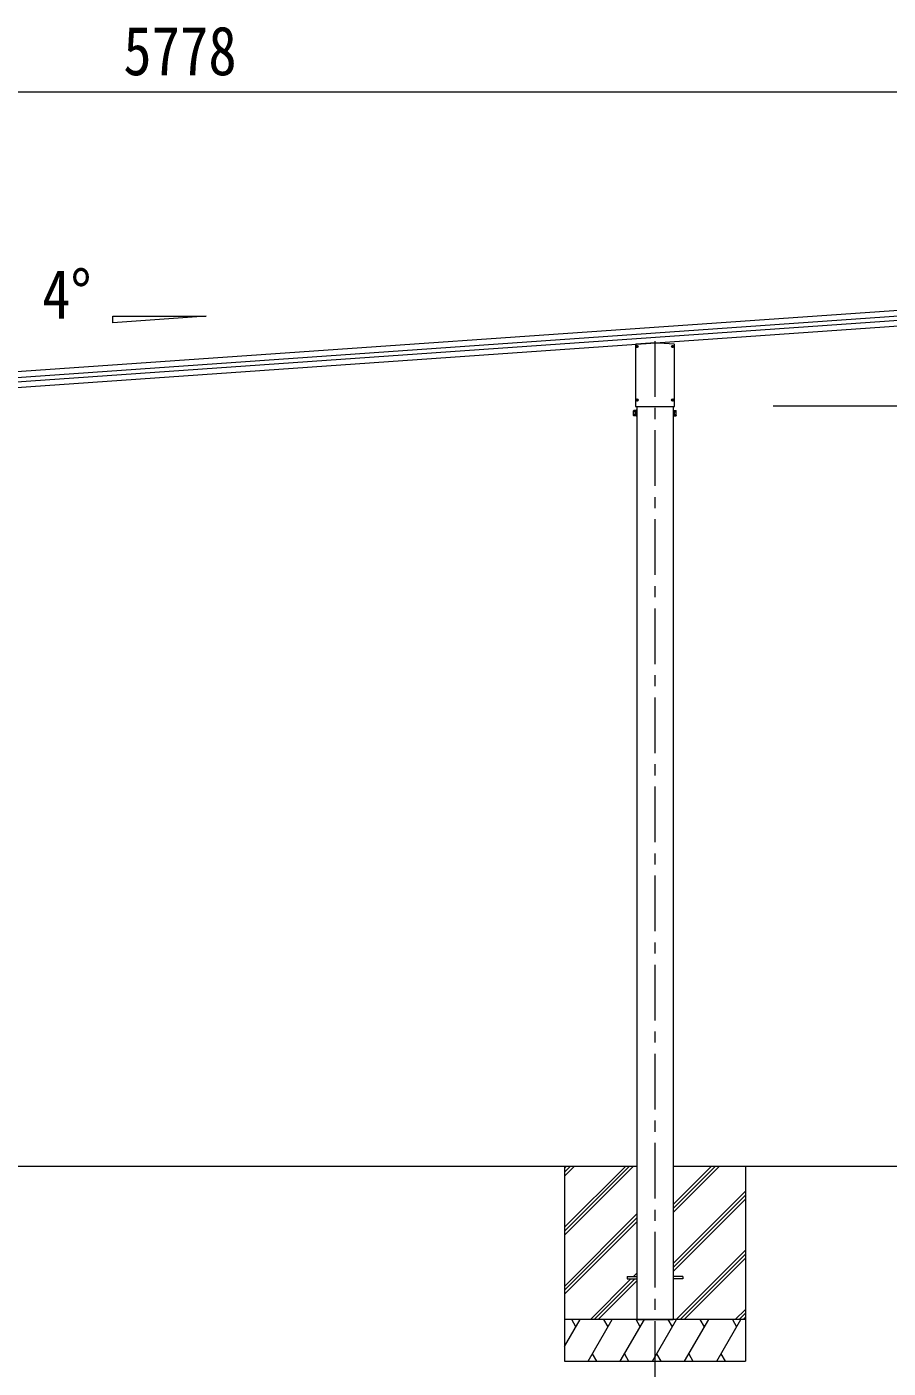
# Model space of a CAD drawing. Units: millimetres at full size; details may follow other scales. Extents: x -11243 to 11243, y -7760 to 7760.
# Drawn here: x 4244 to 7337, y -5141 to -322 of the extents above; entities that cross this region are included whole.
import ezdxf
from ezdxf.enums import TextEntityAlignment as Align

# ---------------------------------------------------------------- set-up
doc = ezdxf.new("R2010")
doc.units = ezdxf.units.MM
doc.header["$LTSCALE"] = 40
for name, pattern in [('CHAIN1', [8, 5, -1, 1, -1]), ('DASHED1', [1.8, 1.2, -0.6]), ('USER1', [13, 10, -1, 1, -1]), ('USER2', [15, 10, -1, 1, -1, 1, -1])]:
    doc.linetypes.add(name, pattern=pattern)
for name, color, linetype, lineweight in [('0-0_0', 7, 'Continuous', 9), ('0-1_本体', 5, 'CHAIN1', 9), ('0-3_ELV2', 4, 'Continuous', 9), ('0-6_OTH_LINE', 6, 'Continuous', 9), ('0-7_SHAPE', 4, 'Continuous', 9)]:
    doc.layers.add(name, color=color, linetype=linetype, lineweight=lineweight)
doc.styles.add('ＭＳ ゴシック', font='')
doc.styles.get('ＭＳ ゴシック').set_extended_font_data('MS Gothic')

msp = doc.modelspace()

# ---------------------------------------------------------------- linework, layer by layer
at = {"layer": '0-0_0'}
for p, q in [((6434.36, -4415.51), (3264.44, -4415.51)), ((6174.36, -4415.51), (6174.36, -5115.5)), ((6174.36, -4634.48), (6393.34, -4415.51)), ((6174.36, -4648.62), (6407.48, -4415.51)), ((6174.36, -4662.77), (6421.62, -4415.51)), ((6174.36, -4450.64), (6209.49, -4415.51)), ((6174.36, -4436.49), (6195.35, -4415.51)), ((6174.36, -4422.35), (6181.2, -4415.51)), ((6564.36, -4581.14), (6729.99, -4415.51)), ((6564.36, -4566.99), (6715.85, -4415.51)), ((6564.36, -4552.85), (6701.7, -4415.51)), ((7714.75, -4415.51), (6564.4, -4415.51)), ((6824.36, -4415.51), (6824.36, -5115.5)), ((6564.36, -4764.98), (6824.36, -4504.98)), ((6564.36, -4779.12), (6824.36, -4519.13)), ((6564.36, -4793.27), (6824.36, -4533.27)), ((6174.36, -4846.61), (6434.36, -4586.62)), ((6174.36, -4860.76), (6434.36, -4600.76)), ((6174.36, -4874.9), (6434.36, -4614.9)), ((6575.96, -4965.51), (6824.36, -4717.12)), ((6590.11, -4965.51), (6824.36, -4731.26)), ((6604.25, -4965.51), (6824.36, -4745.4)), ((6422.1, -4811.01), (6434.36, -4798.75)), ((6267.6, -4965.51), (6413.1, -4820.01)), ((6281.74, -4965.51), (6427.24, -4820.01)), ((6295.88, -4965.51), (6434.36, -4827.03)), ((6788.1, -4965.51), (6824.36, -4929.25)), ((6802.24, -4965.51), (6824.36, -4943.39)), ((6816.38, -4965.51), (6824.36, -4957.53)), ((6174.36, -5062.76), (6230.51, -4965.5)), ((6824.36, -4965.51), (6174.36, -4965.51)), ((6215.5, -4991.49), (6200.5, -4965.5)), ((6259.37, -5115.5), (6345.98, -4965.5)), ((6330.97, -4991.49), (6315.97, -4965.51)), ((6374.84, -5115.5), (6461.44, -4965.51)), ((6446.44, -4991.49), (6431.44, -4965.5)), ((6490.31, -5115.5), (6576.92, -4965.51)), ((6561.91, -4991.49), (6546.91, -4965.5)), ((6605.78, -5115.5), (6692.39, -4965.51)), ((6677.38, -4991.49), (6662.38, -4965.5)), ((6721.25, -5115.5), (6807.86, -4965.51)), ((6777.86, -4965.51), (6792.86, -4991.49)), ((6274.37, -5089.53), (6289.37, -5115.5)), ((6389.84, -5089.52), (6404.84, -5115.5)), ((6505.31, -5089.52), (6520.31, -5115.5)), ((6620.78, -5089.53), (6635.78, -5115.5)), ((6736.25, -5089.53), (6751.25, -5115.5)), ((6174.36, -5115.5), (6824.36, -5115.5))]:
    msp.add_line(p, q, dxfattribs=at)
at = {"layer": '0-0_0', "linetype": 'USER1'}
msp.add_line((6434.4, -4965.51), (6564.4, -4965.51), dxfattribs=at)
at = {"layer": '0-0_0', "linetype": 'DASHED1'}
msp.add_line((6449.36, -4965.51), (6549.36, -4965.51), dxfattribs=at)
at = {"layer": '0-1_本体'}
msp.add_line((6499.4, -1451.13), (6499.4, -5208.89), dxfattribs=at)
at = {"layer": '0-3_ELV2'}
for p, q in [((2016.14, -1714.03), (7594.87, -1323.96)), ((2017.56, -1734.34), (7596.29, -1344.27)), ((7597.49, -1361.48), (2018.77, -1751.58)), ((7598.91, -1381.79), (2020.19, -1771.89)), ((6429.21, -1463.76), (6429.21, -1684.4)), ((6433.15, -1469.92), (6434.26, -1469.9)), ((6433.15, -1470.92), (6434.26, -1470.94)), ((6434.26, -1469.9), (6434.78, -1469.8)), ((6434.26, -1470.94), (6434.78, -1471.04)), ((6434.88, -1469.28), (6434.78, -1469.8)), ((6434.88, -1471.56), (6434.78, -1471.04)), ((6434.9, -1468.18), (6434.88, -1469.28)), ((6434.9, -1472.67), (6434.88, -1471.56)), ((6435.9, -1468.18), (6435.92, -1469.28)), ((6435.9, -1472.67), (6435.92, -1471.56)), ((6435.92, -1469.28), (6436.02, -1469.8)), ((6435.92, -1471.56), (6436.02, -1471.04)), ((6436.53, -1469.9), (6436.02, -1469.8)), ((6436.53, -1470.94), (6436.02, -1471.04)), ((6437.64, -1469.92), (6436.53, -1469.9)), ((6437.64, -1470.92), (6436.53, -1470.94)), ((6483.84, -1458.54), (6483.88, -1459.54)), ((6514.95, -1458.54), (6514.92, -1459.54)), ((6568.18, -1462.26), (6514.95, -1458.54)), ((6561.15, -1469.92), (6562.26, -1469.9)), ((6561.15, -1470.92), (6562.26, -1470.94)), ((6562.26, -1469.9), (6562.78, -1469.8)), ((6562.26, -1470.94), (6562.78, -1471.04)), ((6562.88, -1469.28), (6562.78, -1469.8)), ((6562.88, -1471.56), (6562.78, -1471.04)), ((6562.9, -1468.18), (6562.88, -1469.28)), ((6562.9, -1472.67), (6562.88, -1471.56)), ((6563.9, -1468.18), (6563.92, -1469.28)), ((6563.9, -1472.67), (6563.92, -1471.56)), ((6563.92, -1469.28), (6564.02, -1469.8)), ((6563.92, -1471.56), (6564.02, -1471.04)), ((6564.53, -1469.9), (6564.02, -1469.8)), ((6564.53, -1470.94), (6564.02, -1471.04)), ((6565.64, -1469.92), (6564.53, -1469.9)), ((6565.64, -1470.92), (6564.53, -1470.94)), ((6569.58, -1684.4), (6569.58, -1463.76)), ((6430.71, -1685.9), (6568.08, -1685.9)), ((6433.15, -1662.42), (6434.26, -1662.4)), ((6433.15, -1663.42), (6434.26, -1663.44)), ((6434.26, -1662.4), (6434.78, -1662.3)), ((6434.26, -1663.44), (6434.78, -1663.54)), ((6434.4, -1685.9), (6434.4, -4965.51)), ((6434.88, -1661.78), (6434.78, -1662.3)), ((6434.88, -1664.06), (6434.78, -1663.54)), ((6434.9, -1660.68), (6434.88, -1661.78)), ((6434.9, -1665.17), (6434.88, -1664.06)), ((6435.9, -1660.68), (6435.92, -1661.78)), ((6435.9, -1665.17), (6435.92, -1664.06)), ((6435.92, -1661.78), (6436.02, -1662.3)), ((6435.92, -1664.06), (6436.02, -1663.54)), ((6436.53, -1662.4), (6436.02, -1662.3)), ((6436.53, -1663.44), (6436.02, -1663.54)), ((6437.64, -1662.42), (6436.53, -1662.4)), ((6437.64, -1663.42), (6436.53, -1663.44)), ((6561.15, -1662.48), (6562.26, -1662.46)), ((6561.15, -1663.48), (6562.26, -1663.5)), ((6562.26, -1662.46), (6562.78, -1662.36)), ((6562.26, -1663.5), (6562.78, -1663.6)), ((6562.88, -1661.84), (6562.78, -1662.36)), ((6562.88, -1664.12), (6562.78, -1663.6)), ((6562.9, -1660.73), (6562.88, -1661.84)), ((6562.9, -1665.22), (6562.88, -1664.12)), ((6563.9, -1660.73), (6563.92, -1661.84)), ((6563.9, -1665.22), (6563.92, -1664.12)), ((6563.92, -1661.84), (6564.02, -1662.36)), ((6563.92, -1664.12), (6564.02, -1663.6)), ((6564.53, -1662.46), (6564.02, -1662.36)), ((6564.53, -1663.5), (6564.02, -1663.6)), ((6564.4, -1685.9), (6564.4, -4965.51)), ((6565.64, -1662.48), (6564.53, -1662.46)), ((6565.64, -1663.48), (6564.53, -1663.5)), ((6422.9, -1701.22), (6423.66, -1699.91)), ((6422.9, -1718.22), (6422.9, -1701.22)), ((6422.9, -1718.22), (6423.66, -1719.54)), ((6429.9, -1699.91), (6423.66, -1699.91)), ((6429.9, -1704.81), (6423.66, -1704.81)), ((6429.9, -1714.63), (6423.66, -1714.63)), ((6429.9, -1719.54), (6423.66, -1719.54)), ((6429.9, -1699.91), (6429.9, -1719.54)), ((6432.4, -1700.4), (6429.9, -1700.4)), ((6429.9, -1718.8), (6432.4, -1718.8)), ((6434.4, -1699.1), (6432.4, -1699.1)), ((6564.4, -1699.1), (6566.4, -1699.1)), ((6566.4, -1700.4), (6568.9, -1700.4)), ((6568.9, -1718.8), (6566.4, -1718.8)), ((6568.9, -1699.91), (6568.9, -1719.54)), ((6568.9, -1699.91), (6575.14, -1699.91)), ((6568.9, -1704.81), (6575.14, -1704.81)), ((6568.9, -1714.63), (6575.14, -1714.63)), ((6568.9, -1719.54), (6575.14, -1719.54)), ((6575.9, -1701.22), (6575.14, -1699.91)), ((6575.9, -1718.22), (6575.14, -1719.54)), ((6575.9, -1718.22), (6575.9, -1701.22)), ((6399.36, -4811.01), (6434.36, -4811.01)), ((6599.36, -4811.01), (6564.36, -4811.01))]:
    msp.add_line(p, q, dxfattribs=at)
at = {"layer": '0-3_ELV2', "linetype": 'USER2'}
for p, q in [((6431, -1470.42), (6439.8, -1470.42)), ((6435.4, -1474.82), (6435.4, -1466.02)), ((6559, -1470.42), (6567.8, -1470.42)), ((6563.4, -1474.82), (6563.4, -1466.02)), ((6431, -1662.92), (6439.8, -1662.92)), ((6435.4, -1667.32), (6435.4, -1658.52)), ((6559, -1662.98), (6567.8, -1662.98)), ((6563.4, -1667.38), (6563.4, -1658.58))]:
    msp.add_line(p, q, dxfattribs=at)
at = {"layer": '0-3_ELV2'}
for points in [[(6514.95, -1458.54), (6483.84, -1458.54), (6430.61, -1462.26)], [(6432.4, -1699.1), (6432.4, -1720.1), (6434.4, -1720.1)], [(6566.4, -1699.1), (6566.4, -1720.1), (6564.4, -1720.1)], [(6399.36, -4811.01), (6399.36, -4820.01), (6434.36, -4820.01)], [(6599.36, -4811.01), (6599.36, -4820.01), (6564.36, -4820.01)]]:
    msp.add_lwpolyline(points, dxfattribs=at)
for centre in [(6435.4, -1470.42), (6563.4, -1470.42), (6435.4, -1662.92), (6563.4, -1662.98)]:
    msp.add_circle(centre, 4, dxfattribs=at)
for centre, radius, start, end in [((6435.4, -1470.42), 2.3, 167.44414, 192.55586), ((6435.4, -1470.42), 2.3, 77.44414, 102.55586), ((6435.4, -1470.42), 2.3, 257.44414, 282.55586), ((6435.4, -1470.42), 2.3, 347.44414, 12.55586), ((6563.4, -1470.42), 2.3, 167.44414, 192.55586), ((6563.4, -1470.42), 2.3, 77.44414, 102.55586), ((6563.4, -1470.42), 2.3, 257.44414, 282.55586), ((6563.4, -1470.42), 2.3, 347.44414, 12.55586), ((6435.4, -1662.92), 2.3, 167.44414, 192.55586), ((6435.4, -1662.92), 2.3, 77.44414, 102.55586), ((6435.4, -1662.92), 2.3, 257.44414, 282.55586), ((6435.4, -1662.92), 2.3, 347.44414, 12.55586), ((6563.4, -1662.98), 2.3, 167.44414, 192.55586), ((6563.4, -1662.98), 2.3, 77.44414, 102.55586), ((6563.4, -1662.98), 2.3, 257.44414, 282.55586), ((6563.4, -1662.98), 2.3, 347.44414, 12.55586), ((6427.24, -1702.36), 4.34, 145.61575, 214.38425), ((6427.24, -1717.08), 4.34, 145.61575, 214.38425), ((6439.14, -1709.72), 16.24, 162.41205, 197.58795), ((6571.55, -1702.36), 4.34, 325.61575, 34.38425), ((6559.66, -1709.72), 16.24, 342.41205, 17.58795), ((6571.55, -1717.08), 4.34, 325.61575, 34.38425)]:
    msp.add_arc(centre, radius, start, end, dxfattribs=at)
for centre, major_axis, ratio, start_param, end_param in [((6430.72, -1463.76), (1.02, 1.1), 0.998844, 0.8220427, 2.31955), ((6568.08, -1463.76), (-1.02, 1.1), 0.998844, 3.9636353, 5.4611426), ((6430.72, -1684.4), (1.06, -1.06), 0.998765, 3.9288543, 5.4959237), ((6568.08, -1684.4), (1.06, 1.06), 0.998765, 3.9288543, 5.4959237)]:
    msp.add_ellipse(centre, major_axis=major_axis, ratio=ratio, start_param=start_param, end_param=end_param, dxfattribs=at)
at = {"layer": '0-6_OTH_LINE'}
for p, q in [((7679.44, -556.81), (1901.44, -556.81)), ((8029.37, -1684.72), (6924.36, -1684.72))]:
    msp.add_line(p, q, dxfattribs=at)
at = {"layer": '0-7_SHAPE'}
for p, q in [((4552.48, -1361.96), (4888.48, -1361.96)), ((4552.48, -1385.45), (4552.48, -1361.96)), ((4888.48, -1361.96), (4552.48, -1385.45))]:
    msp.add_line(p, q, dxfattribs=at)

# ---------------------------------------------------------------- texts
at = {"layer": '0-6_OTH_LINE', "color": 7, "style": 'ＭＳ ゴシック', "width": 0.85}
msp.add_text('5778', height=176, dxfattribs=at).set_placement((4590.44, -548.81), align=Align.BOTTOM_LEFT)
at = {"layer": '0-7_SHAPE', "color": 7, "style": 'ＭＳ ゴシック', "width": 0.85}
msp.add_text('4°', height=176, dxfattribs=at).set_placement((4299.02, -1423.17), align=Align.BOTTOM_LEFT)

doc.saveas('drawing.dxf')
